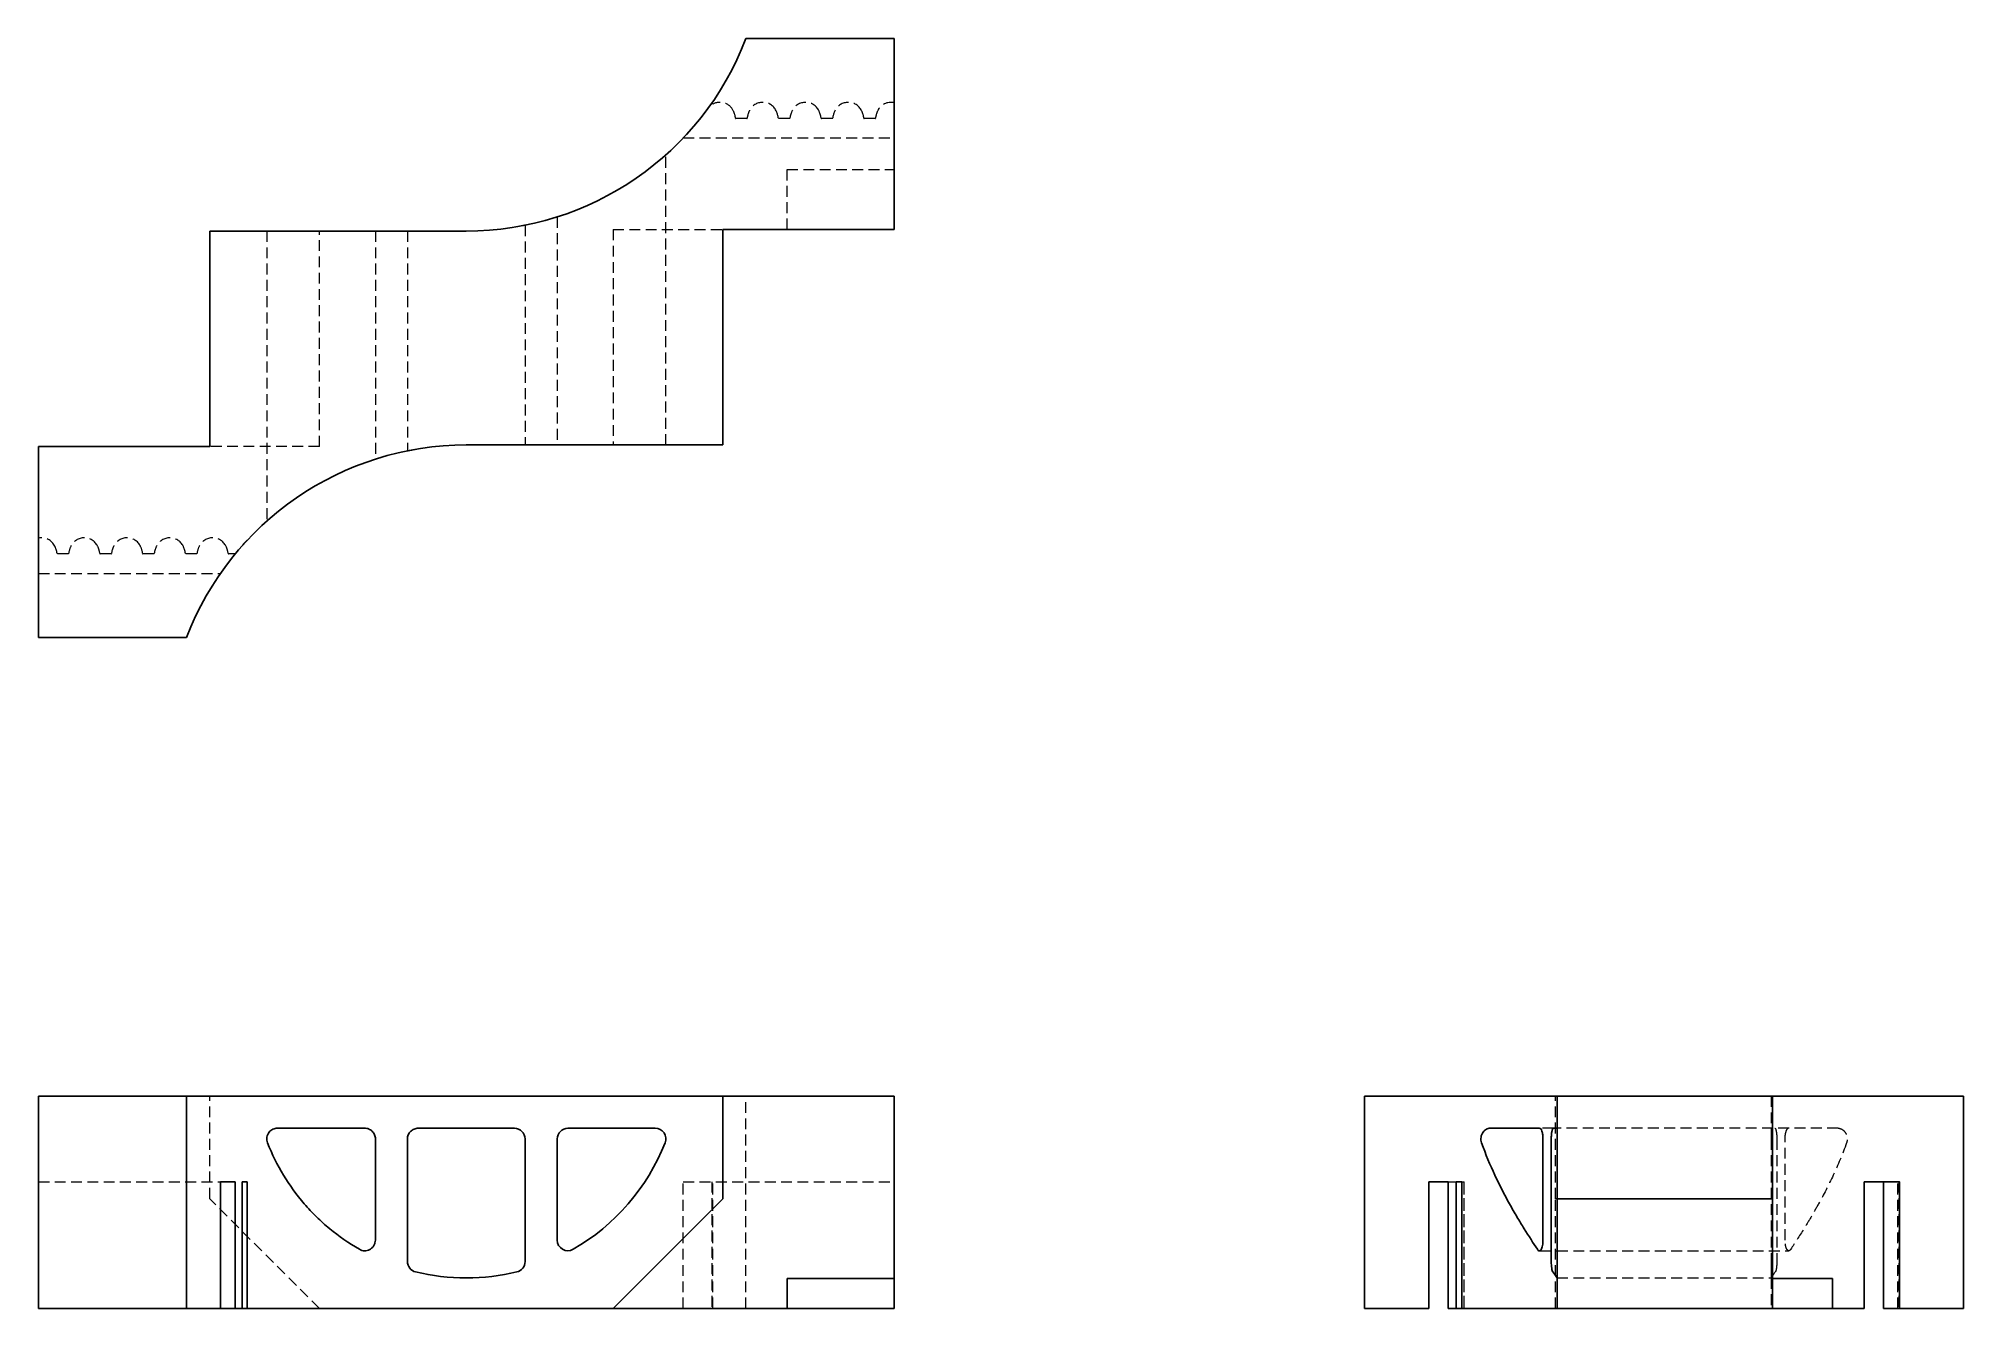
# Model space of a CAD drawing. Header units: millimetres. Extents: x 33 to 258, y 45 to 193.
import ezdxf

# ---------------------------------------------------------------- set-up
doc = ezdxf.new("R2010")
doc.units = ezdxf.units.MM
doc.linetypes.add('HIDDEN', pattern=[1.905, 1.27, -0.635])

msp = doc.modelspace()

# ---------------------------------------------------------------- linework, layer by layer
at = {"color": 7, "linetype": 'Continuous', "lineweight": 25}
for p, q in [((115.69, 193), (133, 193)), ((133, 193), (133, 170.69)), ((53.01, 170.5), (53.01, 145.31)), ((53.01, 170.5), (83, 170.5)), ((112.99, 170.69), (133, 170.69)), ((112.99, 145.5), (112.99, 170.69)), ((33, 123), (33, 145.31)), ((53.01, 145.31), (33, 145.31)), ((83, 145.5), (112.99, 145.5)), ((50.31, 123), (33, 123)), ((50.31, 69.41), (33, 69.41)), ((33, 69.41), (33, 44.59)), ((50.31, 44.59), (50.31, 69.41)), ((83, 69.41), (50.31, 69.41)), ((83, 69.41), (112.99, 69.41)), ((112.99, 57.42), (112.99, 69.41)), ((112.99, 69.41), (133, 69.41)), ((133, 69.41), (133, 48.09)), ((188, 44.59), (188, 69.41)), ((210.5, 69.41), (188, 69.41)), ((210.5, 57.42), (210.5, 69.41)), ((210.5, 69.41), (235.69, 69.41)), ((235.69, 69.41), (235.69, 48.09)), ((258, 69.41), (235.69, 69.41)), ((258, 69.41), (258, 44.59)), ((71.12, 65.66), (60.92, 65.66)), ((83, 65.66), (77.38, 65.66)), ((88.62, 65.66), (83, 65.66)), ((105.08, 65.66), (94.88, 65.66)), ((208.42, 65.66), (202.66, 65.66)), ((210.5, 65.66), (210.05, 65.66)), ((72.38, 52.59), (72.38, 64.41)), ((76.12, 64.41), (76.12, 50.08)), ((89.88, 50.08), (89.88, 64.41)), ((93.62, 64.41), (93.62, 52.59)), ((208.85, 52.59), (208.85, 64.41)), ((209.82, 64.41), (209.82, 50.08)), ((56, 59.41), (54.28, 59.41)), ((54.28, 59.41), (54.28, 44.59)), ((56, 44.59), (56, 59.41)), ((57.4, 59.41), (56.81, 59.41)), ((56.81, 59.41), (56.81, 44.59)), ((57.4, 44.59), (57.4, 59.41)), ((197.78, 59.41), (195.5, 59.41)), ((195.5, 59.41), (195.5, 44.59)), ((197.78, 44.59), (197.78, 59.41)), ((199.37, 59.41), (198.72, 59.41)), ((198.72, 59.41), (198.72, 44.59)), ((199.37, 44.59), (199.37, 59.41)), ((246.39, 59.41), (250.5, 59.41)), ((246.39, 59.41), (246.39, 44.59)), ((248.66, 59.41), (248.66, 44.59)), ((250.5, 59.41), (250.5, 44.59)), ((100.16, 44.59), (112.99, 57.42)), ((210.5, 57.42), (235.69, 57.42)), ((210.5, 44.59), (210.5, 57.42)), ((120.5, 44.59), (120.5, 48.09)), ((120.5, 48.09), (133, 48.09)), ((133, 48.09), (133, 44.59)), ((235.69, 48.09), (242.69, 48.09)), ((235.69, 44.59), (235.69, 48.09)), ((242.69, 48.09), (242.69, 44.59)), ((33, 44.59), (50.31, 44.59)), ((50.31, 44.59), (54.28, 44.59)), ((54.28, 44.59), (54.91, 44.59)), ((54.91, 44.59), (55.18, 44.59)), ((55.18, 44.59), (55.2, 44.59)), ((55.2, 44.59), (56, 44.59)), ((56, 44.59), (56.81, 44.59)), ((56.81, 44.59), (57.4, 44.59)), ((57.4, 44.59), (83, 44.59)), ((83, 44.59), (100.16, 44.59)), ((120.5, 44.59), (100.16, 44.59)), ((120.5, 44.59), (133, 44.59)), ((188, 44.59), (195.5, 44.59)), ((197.78, 44.59), (198.72, 44.59)), ((198.72, 44.59), (199.37, 44.59)), ((199.37, 44.59), (210.5, 44.59)), ((235.69, 44.59), (210.5, 44.59)), ((242.69, 44.59), (235.69, 44.59)), ((242.69, 44.59), (246.39, 44.59)), ((248.66, 44.59), (248.68, 44.59)), ((248.68, 44.59), (249.56, 44.59)), ((249.56, 44.59), (250.5, 44.59)), ((250.5, 44.59), (258, 44.59))]:
    msp.add_line(p, q, dxfattribs=at)
at = {"color": 7, "linetype": 'HIDDEN', "lineweight": 18}
for p, q in [((115.8, 183.66), (114.5, 183.66)), ((120.8, 183.66), (119.5, 183.66)), ((125.8, 183.66), (124.5, 183.66)), ((130.8, 183.66), (129.5, 183.66)), ((108.37, 181.39), (133, 181.39)), ((106.33, 145.5), (106.33, 179.41)), ((120.5, 177.69), (133, 177.69)), ((120.5, 170.69), (120.5, 177.69)), ((89.88, 171.18), (89.88, 145.5)), ((93.62, 172.15), (93.62, 145.5)), ((59.67, 170.5), (59.67, 136.6)), ((65.84, 145.31), (65.84, 170.5)), ((72.38, 170.5), (72.38, 143.85)), ((76.12, 170.5), (76.12, 144.82)), ((100.16, 170.69), (112.99, 170.69)), ((100.16, 170.69), (100.16, 145.5)), ((65.84, 145.31), (53.01, 145.31)), ((36.5, 132.78), (35.2, 132.78)), ((41.5, 132.78), (40.2, 132.78)), ((46.5, 132.78), (45.2, 132.78)), ((51.5, 132.78), (50.2, 132.78)), ((56, 132.78), (55.2, 132.78)), ((33, 130.5), (54.28, 130.5)), ((53.01, 57.42), (53.01, 69.41)), ((115.69, 44.59), (115.69, 69.41)), ((210.31, 57.42), (210.31, 69.41)), ((235.5, 69.41), (235.5, 65.66)), ((210.05, 65.66), (208.42, 65.66)), ((243.34, 65.66), (210.5, 65.66)), ((235.5, 65.66), (235.5, 64.41)), ((235.5, 64.41), (235.5, 50.08)), ((236.18, 64.41), (236.18, 50.08)), ((237.15, 52.59), (237.15, 64.41)), ((33, 59.41), (54.28, 59.41)), ((108.37, 44.59), (108.37, 59.41)), ((108.37, 59.41), (133, 59.41)), ((111.69, 59.41), (111.69, 44.59)), ((111.82, 44.59), (111.82, 59.41)), ((197.78, 59.41), (197.8, 59.41)), ((197.8, 59.41), (198.67, 59.41)), ((198.67, 59.41), (198.72, 59.41)), ((199.37, 59.41), (199.65, 59.41)), ((199.61, 59.41), (199.61, 44.59)), ((199.65, 44.59), (199.65, 59.41)), ((250.32, 44.59), (250.32, 59.41)), ((250.46, 59.41), (250.46, 44.59)), ((250.5, 59.41), (250.54, 59.41)), ((250.54, 44.59), (250.54, 59.41)), ((65.84, 44.59), (53.01, 57.42)), ((210.31, 44.59), (210.31, 57.42)), ((210.5, 57.42), (210.31, 57.42)), ((208.42, 51.34), (210.5, 51.34)), ((210.5, 51.34), (237.58, 51.34)), ((235.5, 50.08), (235.5, 48.87)), ((210.5, 48.16), (235.5, 48.16)), ((235.5, 48.87), (235.5, 48.16)), ((235.5, 48.16), (235.5, 44.59))]:
    msp.add_line(p, q, dxfattribs=at)
at = {"color": 7, "linetype": 'Continuous', "lineweight": 25}
for centre, radius, start, end in [((83, 205.5), 35, 270, 339.0752), ((83, 110.5), 35, 90, 159.0752), ((88.62, 64.41), 1.25, 0, 90), ((94.88, 64.41), 1.25, 90, 180), ((105.08, 64.41), 1.25, 338.3817, 90), ((83, 73.16), 25, 300, 338.3817), ((94.88, 52.59), 1.25, 180, 300), ((88.62, 50.08), 1.25, 283.7002, 0), ((83, 73.16), 25, 270, 283.7002)]:
    msp.add_arc(centre, radius, start, end, dxfattribs=at)
at = {"color": 7, "linetype": 'HIDDEN', "lineweight": 18}
for centre, radius, start, end in [((111.38, 185.02), 0.538, 34.9845, 54.6202), ((112.65, 183.8), 1.74, 25.9892, 118.5107), ((111.65, 183.31), 2.85, 7.4947, 25.9892), ((118.65, 183.31), 2.85, 154.0108, 172.5053), ((117.65, 183.8), 1.74, 25.9892, 154.0108), ((116.65, 183.31), 2.85, 7.4947, 25.9892), ((123.65, 183.31), 2.85, 154.0108, 172.5053), ((122.65, 183.8), 1.74, 25.9892, 154.0108), ((121.65, 183.31), 2.85, 7.4947, 25.9892), ((128.65, 183.31), 2.85, 154.0108, 172.5053), ((127.65, 183.8), 1.74, 25.9892, 154.0108), ((126.65, 183.31), 2.85, 7.4947, 25.9892), ((133.65, 183.31), 2.85, 154.0108, 172.5053), ((132.65, 183.8), 1.74, 78.3789, 154.0108), ((114.5, 183.69), 0.025, 187.4947, 270), ((115.8, 183.69), 0.025, 270, 352.5053), ((119.5, 183.69), 0.025, 187.4947, 270), ((120.8, 183.69), 0.025, 270, 352.5053), ((124.5, 183.69), 0.025, 187.4947, 270), ((125.8, 183.69), 0.025, 270, 352.5053), ((129.5, 183.69), 0.025, 187.4947, 270), ((130.8, 183.69), 0.025, 270, 352.5053), ((33.35, 132.91), 1.74, 25.9892, 101.6211), ((32.35, 132.43), 2.85, 7.4947, 25.9892), ((35.2, 132.8), 0.025, 187.4947, 270), ((36.5, 132.8), 0.025, 270, 352.5053), ((39.35, 132.43), 2.85, 154.0108, 172.5053), ((38.35, 132.91), 1.74, 25.9892, 154.0108), ((37.35, 132.43), 2.85, 7.4947, 25.9892), ((40.2, 132.8), 0.025, 187.4947, 270), ((41.5, 132.8), 0.025, 270, 352.5053), ((44.35, 132.43), 2.85, 154.0108, 172.5053), ((43.35, 132.91), 1.74, 25.9892, 154.0108), ((42.35, 132.43), 2.85, 7.4947, 25.9892), ((45.2, 132.8), 0.025, 187.4947, 270), ((46.5, 132.8), 0.025, 270, 352.5053), ((49.35, 132.43), 2.85, 154.0108, 172.5053), ((48.35, 132.91), 1.74, 25.9892, 154.0108), ((47.35, 132.43), 2.85, 7.4947, 25.9892), ((50.2, 132.8), 0.025, 187.4947, 270), ((51.5, 132.8), 0.025, 270, 352.5053), ((54.35, 132.43), 2.85, 154.0108, 172.5053), ((53.35, 132.91), 1.74, 25.9892, 154.0108), ((52.35, 132.43), 2.85, 7.4947, 25.9892), ((55.2, 132.8), 0.025, 187.4947, 270), ((58.35, 132.91), 1.74, 123.1306, 152.3133)]:
    msp.add_arc(centre, radius, start, end, dxfattribs=at)
for points, knots in [([(89.88, 171.18), (89.88, 171.18), (89.78, 171.16), (89.43, 171.1), (89.19, 171.05), (88.92, 171)], [0, 0, 0, 0, 0.5, 0.5, 1, 1, 1, 1]), ([(76.12, 144.82), (76.12, 144.82), (76.22, 144.84), (76.57, 144.9), (76.81, 144.95), (77.08, 145)], [0, 0, 0, 0, 0.5, 0.5, 1, 1, 1, 1]), ([(235.95, 65.66), (235.98, 65.66), (236.01, 65.62), (236.05, 65.53), (236.06, 65.49), (236.09, 65.4), (236.1, 65.35), (236.13, 65.18), (236.15, 65.04), (236.18, 64.74), (236.18, 64.57), (236.18, 64.41)], [0, 0, 0, 0, 0.25, 0.25, 0.375, 0.375, 0.5, 0.5, 0.75, 0.75, 1, 1, 1, 1]), ([(237.15, 64.41), (237.15, 64.49), (237.15, 64.57), (237.17, 64.74), (237.17, 64.82), (237.2, 65.05), (237.24, 65.19), (237.31, 65.42), (237.36, 65.51), (237.46, 65.63), (237.52, 65.66), (237.58, 65.66)], [0, 0, 0, 0, 0.125, 0.125, 0.25, 0.25, 0.5, 0.5, 0.75, 0.75, 1, 1, 1, 1]), ([(243.34, 65.66), (243.49, 65.66), (243.63, 65.62), (243.84, 65.51), (243.91, 65.46), (244.04, 65.34), (244.1, 65.28), (244.27, 65.04), (244.36, 64.84), (244.41, 64.5), (244.41, 64.39), (244.39, 64.16), (244.37, 64.05), (244.33, 63.95)], [0, 0, 0, 0, 0.25, 0.25, 0.375, 0.375, 0.5, 0.5, 0.75, 0.75, 0.875, 0.875, 1, 1, 1, 1]), ([(244.33, 63.95), (243.86, 62.61), (243.33, 61.36), (242.22, 58.99), (241.65, 57.88), (240.77, 56.3), (240.48, 55.79), (239.91, 54.82), (239.63, 54.36), (238.8, 53.03), (238.28, 52.22), (237.81, 51.51)], [0, 0, 0, 0, 0.25, 0.25, 0.5, 0.5, 0.625, 0.625, 0.75, 0.75, 1, 1, 1, 1]), ([(237.81, 51.51), (237.77, 51.45), (237.74, 51.41), (237.66, 51.35), (237.62, 51.34), (237.54, 51.34), (237.51, 51.35), (237.43, 51.4), (237.4, 51.44), (237.33, 51.54), (237.3, 51.61), (237.25, 51.76), (237.23, 51.85), (237.19, 52.04), (237.18, 52.14), (237.16, 52.36), (237.15, 52.47), (237.15, 52.59)], [0, 0, 0, 0, 0.125, 0.125, 0.25, 0.25, 0.375, 0.375, 0.5, 0.5, 0.625, 0.625, 0.75, 0.75, 0.875, 0.875, 1, 1, 1, 1]), ([(236.18, 50.08), (236.18, 49.8), (236.16, 49.53), (236.1, 49.09), (236.05, 48.93), (236, 48.87)], [0, 0, 0, 0, 0.5, 0.5, 1, 1, 1, 1])]:
    msp.add_open_spline(points, degree=3, knots=knots, dxfattribs=at)
at = {"color": 7, "linetype": 'Continuous', "lineweight": 25}
for points, knots in [([(60.92, 65.66), (60.74, 65.66), (60.57, 65.62), (60.32, 65.5), (60.24, 65.46), (60.09, 65.34), (60.02, 65.28), (59.83, 65.04), (59.73, 64.84), (59.67, 64.5), (59.67, 64.39), (59.69, 64.16), (59.72, 64.05), (59.76, 63.95)], [0, 0, 0, 0, 0.25, 0.25, 0.375, 0.375, 0.5, 0.5, 0.75, 0.75, 0.875, 0.875, 1, 1, 1, 1]), ([(72.38, 64.41), (72.38, 64.49), (72.37, 64.57), (72.33, 64.74), (72.31, 64.82), (72.21, 65.05), (72.11, 65.19), (71.88, 65.42), (71.74, 65.51), (71.44, 65.63), (71.28, 65.66), (71.12, 65.66)], [0, 0, 0, 0, 0.125, 0.125, 0.25, 0.25, 0.5, 0.5, 0.75, 0.75, 1, 1, 1, 1]), ([(77.38, 65.66), (77.21, 65.66), (77.05, 65.62), (76.82, 65.53), (76.75, 65.49), (76.62, 65.4), (76.55, 65.35), (76.38, 65.18), (76.29, 65.04), (76.16, 64.74), (76.12, 64.57), (76.12, 64.41)], [0, 0, 0, 0, 0.25, 0.25, 0.375, 0.375, 0.5, 0.5, 0.75, 0.75, 1, 1, 1, 1]), ([(202.66, 65.66), (202.51, 65.66), (202.37, 65.62), (202.16, 65.5), (202.09, 65.46), (201.96, 65.34), (201.9, 65.28), (201.73, 65.04), (201.64, 64.84), (201.59, 64.5), (201.59, 64.39), (201.61, 64.16), (201.63, 64.05), (201.67, 63.95)], [0, 0, 0, 0, 0.25, 0.25, 0.375, 0.375, 0.5, 0.5, 0.75, 0.75, 0.875, 0.875, 1, 1, 1, 1]), ([(208.85, 64.41), (208.85, 64.49), (208.85, 64.57), (208.83, 64.74), (208.83, 64.82), (208.8, 65.05), (208.76, 65.19), (208.69, 65.42), (208.64, 65.51), (208.54, 65.63), (208.48, 65.66), (208.42, 65.66)], [0, 0, 0, 0, 0.125, 0.125, 0.25, 0.25, 0.5, 0.5, 0.75, 0.75, 1, 1, 1, 1]), ([(210.05, 65.66), (210.02, 65.66), (209.99, 65.62), (209.95, 65.53), (209.94, 65.49), (209.91, 65.4), (209.9, 65.35), (209.87, 65.18), (209.85, 65.04), (209.82, 64.74), (209.82, 64.57), (209.82, 64.41)], [0, 0, 0, 0, 0.25, 0.25, 0.375, 0.375, 0.5, 0.5, 0.75, 0.75, 1, 1, 1, 1]), ([(59.76, 63.95), (60.29, 62.61), (60.92, 61.36), (62.35, 58.99), (63.16, 57.88), (64.52, 56.3), (65, 55.79), (65.99, 54.82), (66.5, 54.36), (68.11, 53.03), (69.26, 52.22), (70.5, 51.51)], [0, 0, 0, 0, 0.25, 0.25, 0.5, 0.5, 0.625, 0.625, 0.75, 0.75, 1, 1, 1, 1]), ([(201.67, 63.95), (202.14, 62.61), (202.67, 61.36), (203.78, 58.99), (204.35, 57.88), (205.23, 56.3), (205.52, 55.79), (206.09, 54.82), (206.37, 54.36), (207.2, 53.03), (207.72, 52.22), (208.19, 51.51)], [0, 0, 0, 0, 0.25, 0.25, 0.5, 0.5, 0.625, 0.625, 0.75, 0.75, 1, 1, 1, 1]), ([(70.5, 51.51), (70.59, 51.45), (70.69, 51.41), (70.9, 51.35), (71, 51.34), (71.22, 51.34), (71.32, 51.35), (71.53, 51.4), (71.63, 51.44), (71.82, 51.54), (71.91, 51.61), (72.07, 51.76), (72.14, 51.85), (72.25, 52.04), (72.3, 52.14), (72.36, 52.36), (72.38, 52.47), (72.38, 52.59)], [0, 0, 0, 0, 0.125, 0.125, 0.25, 0.25, 0.375, 0.375, 0.5, 0.5, 0.625, 0.625, 0.75, 0.75, 0.875, 0.875, 1, 1, 1, 1]), ([(208.19, 51.51), (208.23, 51.45), (208.26, 51.41), (208.34, 51.35), (208.38, 51.34), (208.46, 51.34), (208.49, 51.35), (208.57, 51.4), (208.6, 51.44), (208.67, 51.54), (208.7, 51.61), (208.75, 51.76), (208.77, 51.85), (208.81, 52.04), (208.82, 52.14), (208.84, 52.36), (208.85, 52.47), (208.85, 52.59)], [0, 0, 0, 0, 0.125, 0.125, 0.25, 0.25, 0.375, 0.375, 0.5, 0.5, 0.625, 0.625, 0.75, 0.75, 0.875, 0.875, 1, 1, 1, 1]), ([(76.12, 50.08), (76.12, 49.8), (76.22, 49.53), (76.57, 49.09), (76.81, 48.93), (77.08, 48.87)], [0, 0, 0, 0, 0.5, 0.5, 1, 1, 1, 1]), ([(209.82, 50.08), (209.82, 49.8), (209.84, 49.53), (209.9, 49.09), (209.95, 48.93), (210, 48.87)], [0, 0, 0, 0, 0.5, 0.5, 1, 1, 1, 1])]:
    msp.add_open_spline(points, degree=3, knots=knots, dxfattribs=at)
for points in [[(77.08, 48.87), (79.01, 48.4), (80.98, 48.16), (83, 48.16)], [(210, 48.87), (210.33, 48.4), (210.5, 48.16), (210.5, 48.16)]]:
    msp.add_open_spline(points, degree=3, dxfattribs=at)
at = {"color": 7, "linetype": 'HIDDEN', "lineweight": 18}
msp.add_open_spline([(236, 48.87), (235.67, 48.4), (235.5, 48.16), (235.5, 48.16)], degree=3, dxfattribs=at)

doc.saveas('drawing.dxf')
